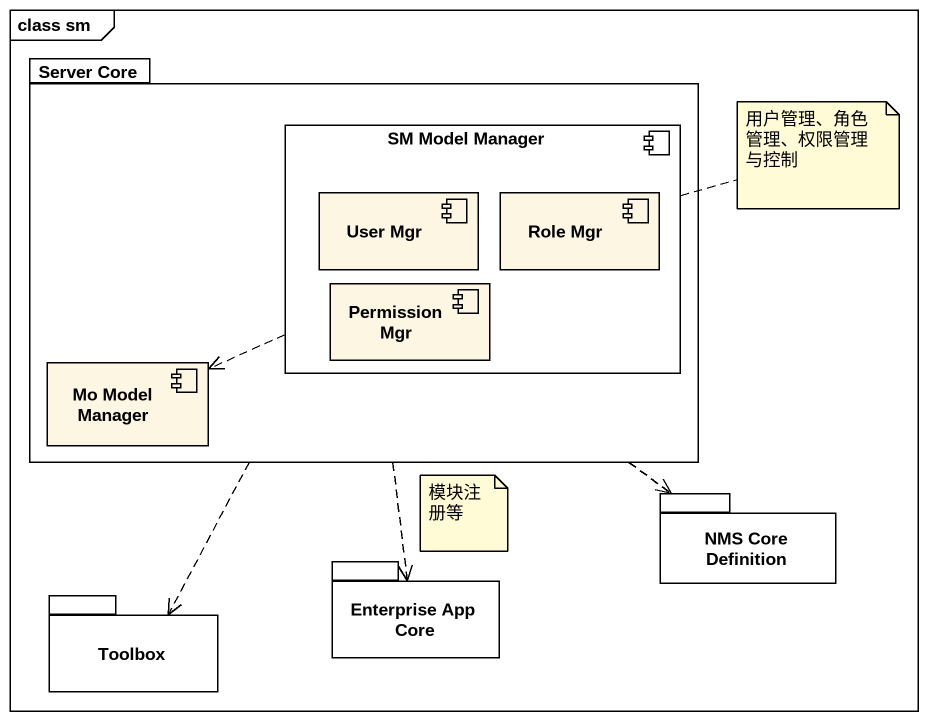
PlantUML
@startuml
mainframe class sm
package "Server Core" as Server_Core {
  component "SM Model Manager" as SM_Model_Manager {
    component "User Mgr" as User_Mgr
    component "Role Mgr" as Role_Mgr
    component "Permission Mgr" as Permission_Mgr
  }
  component "Mo Model Manager" as Mo_Model_Manager
}
package "NMS Core Definition" as NMS_Core_Definition {
}
package Toolbox {
}
package "Enterprise App Core" as Enterprise_App_Core {
}
Server_Core ..> NMS_Core_Definition
Server_Core ..> Toolbox
Server_Core ..> Enterprise_App_Core
SM_Model_Manager .left.> Mo_Model_Manager
note right of SM_Model_Manager : 用户管理、角色管理、权限管理与控制
note as N2
  模块注册等
end note
@enduml
